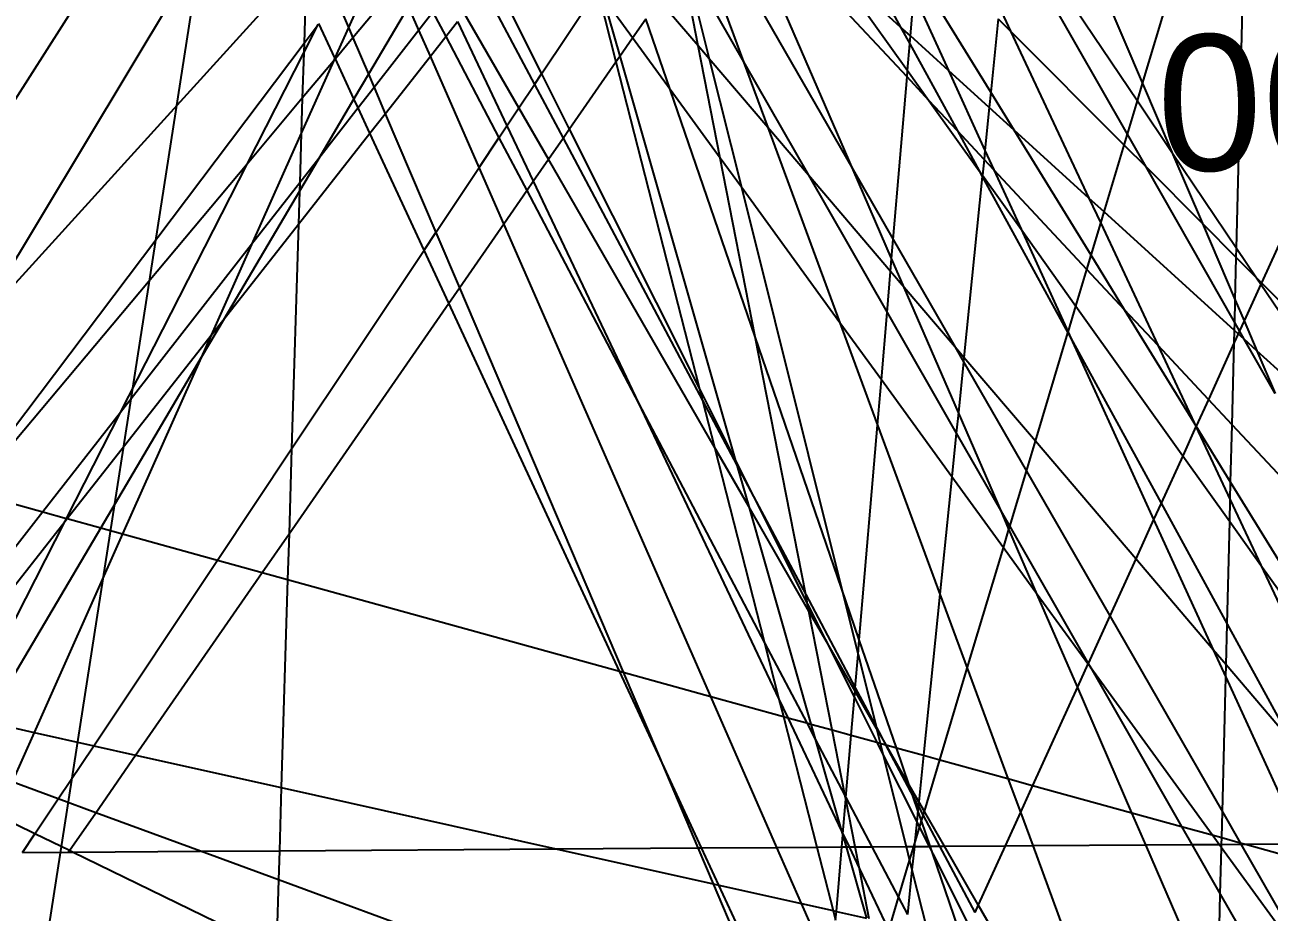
# Model space of a CAD drawing. Header units: metres. Extents: x 0 to 1324930, y 0 to 1631912.
# Drawn here: x 253732.08 to 253741.23, y 1630691.54 to 1630698.07 of the extents above; entities that cross this region are included whole.
import ezdxf
from ezdxf.enums import TextEntityAlignment as Align

# ---------------------------------------------------------------- set-up
doc = ezdxf.new("R2010")
doc.units = ezdxf.units.M
doc.header["$MEASUREMENT"] = 0
for name, color, linetype in [('A_revoir_geometrie_aberrante', 7, 'Continuous'), ('limites_parcelles', 7, 'Continuous'), ('numero_parcelle', 7, 'Continuous')]:
    doc.layers.add(name, color=color, linetype=linetype)
doc.styles.add('Style-Arial', font='arial.ttf')

msp = doc.modelspace()

# ---------------------------------------------------------------- linework, layer by layer
at = {"layer": 'A_revoir_geometrie_aberrante'}
msp.add_line((253733.98882, 1630702.58123), (0, 0), dxfattribs=at)
at = {"layer": 'limites_parcelles'}
for p, q in [((253730.79697, 1630695.62127), (253733.45162, 1630699.78124)), ((253739.40283, 1630699.73035), (253740.2993, 1630697.63557)), ((253737.67472, 1630699.59581), (253738.51978, 1630698.05114)), ((253740.2993, 1630697.63557), (253740.87558, 1630699.55717)), ((253731.70075, 1630695.82786), (253733.72407, 1630699.19429)), ((253740.99029, 1630696.42587), (253741.05883, 1630699.15644)), ((253738.17215, 1630697.0001), (253737.2883, 1630699.03829)), ((253738.56697, 1630697.68417), (253737.29372, 1630699.04611)), ((253739.31906, 1630698.90519), (253740.26098, 1630697.50781)), ((253737.13072, 1630698.81094), (253738.17215, 1630697.0001)), ((253740.18752, 1630697.26283), (253739.30875, 1630698.80356)), ((253737.03882, 1630698.67835), (253737.36465, 1630697.79539)), ((253734.71601, 1630698.62469), (253734.45908, 1630698.04852)), ((253737.03053, 1630697.91354), (253736.91543, 1630698.50031)), ((253736.93465, 1630698.52805), (253737.11227, 1630697.81774)), ((253736.94019, 1630698.53604), (253737.36465, 1630697.79539)), ((253738.01603, 1630698.50869), (253738.57101, 1630697.73179)), ((253738.51978, 1630698.05114), (253738.01603, 1630698.50869)), ((253739.18361, 1630697.57094), (253738.63317, 1630698.46555)), ((253731.70075, 1630695.82786), (253734.07452, 1630698.43929)), ((253734.82719, 1630698.37103), (253734.49198, 1630697.97132)), ((253735.5209, 1630698.42067), (253735.87939, 1630697.70631)), ((253734.14341, 1630698.29088), (253734.13243, 1630697.93117)), ((253735.45217, 1630698.33322), (253735.82726, 1630697.62815)), ((253735.87939, 1630697.70631), (253736.29062, 1630698.323)), ((253736.29062, 1630698.323), (253736.42602, 1630697.7942)), ((253738.59247, 1630697.98512), (253738.61793, 1630698.28572)), ((253738.61793, 1630698.28572), (253738.87113, 1630697.73203)), ((253734.3732, 1630698.25004), (253734.45908, 1630698.04852)), ((253734.90105, 1630698.2025), (253734.60621, 1630697.70325)), ((253734.97762, 1630698.02781), (253734.90105, 1630698.2025)), ((253736.33071, 1630698.272), (253736.45535, 1630697.83652)), ((253736.54909, 1630697.97176), (253736.33071, 1630698.272)), ((253737.03053, 1630697.91354), (253736.74263, 1630698.251)), ((253739.24703, 1630698.19563), (253739.32923, 1630698.02025)), ((253735.08079, 1630698.15992), (253734.97762, 1630698.02781)), ((253735.08079, 1630698.15992), (253735.17511, 1630697.98064)), ((253735.71311, 1630697.45697), (253735.31132, 1630698.15397)), ((253736.54909, 1630697.97176), (253736.6463, 1630698.11202)), ((253736.82485, 1630697.59264), (253736.6463, 1630698.11202)), ((253739.23846, 1630698.11125), (253739.18361, 1630697.57094)), ((253739.23846, 1630698.11125), (253739.32923, 1630698.02025)), ((253734.13025, 1630697.8601), (253734.23732, 1630698.07008)), ((253734.13243, 1630697.93117), (253734.23732, 1630698.07008)), ((253734.35953, 1630697.82528), (253734.24263, 1630698.07712)), ((253734.45908, 1630698.04852), (253734.35953, 1630697.82528)), ((253734.45908, 1630698.04852), (253734.49198, 1630697.97132)), ((253734.97762, 1630698.02781), (253734.64786, 1630697.60553)), ((253735.0616, 1630697.8362), (253734.97762, 1630698.02781)), ((253735.17511, 1630697.98064), (253735.2616, 1630698.0907)), ((253735.2616, 1630698.0907), (253735.62504, 1630697.3249)), ((253738.51978, 1630698.05114), (253738.58756, 1630697.92725)), ((253738.59247, 1630697.98512), (253738.51978, 1630698.05114)), ((253739.32923, 1630698.02025), (253739.90397, 1630696.79393)), ((253739.32923, 1630698.02025), (253740.16375, 1630697.1836)), ((253731.64933, 1630694.64262), (253734.13243, 1630697.93117)), ((253734.13243, 1630697.93117), (253734.13025, 1630697.8601)), ((253734.49198, 1630697.97132), (253734.36309, 1630697.81762)), ((253734.49198, 1630697.97132), (253734.60621, 1630697.70325)), ((253735.0616, 1630697.8362), (253735.17511, 1630697.98064)), ((253735.17511, 1630697.98064), (253735.56637, 1630697.23691)), ((253736.45535, 1630697.83652), (253736.54909, 1630697.97176)), ((253736.82485, 1630697.59264), (253736.54909, 1630697.97176)), ((253737.1927, 1630697.08691), (253737.03053, 1630697.91354)), ((253737.11227, 1630697.81774), (253737.03053, 1630697.91354)), ((253738.57101, 1630697.73179), (253738.58756, 1630697.92725)), ((253738.58756, 1630697.92725), (253738.59247, 1630697.98512)), ((253738.58756, 1630697.92725), (253738.93721, 1630697.28814)), ((253738.87113, 1630697.73203), (253738.59247, 1630697.98512)), ((253733.7139, 1630697.04351), (253734.13025, 1630697.8601)), ((253734.13025, 1630697.8601), (253734.12011, 1630697.52789)), ((253734.35953, 1630697.82528), (253734.3482, 1630697.79987)), ((253734.36309, 1630697.81762), (253734.3482, 1630697.79987)), ((253734.36309, 1630697.81762), (253734.35953, 1630697.82528)), ((253734.49981, 1630697.52308), (253734.36309, 1630697.81762)), ((253734.7296, 1630697.41372), (253735.0616, 1630697.8362)), ((253735.42028, 1630697.01785), (253735.0616, 1630697.8362)), ((253736.42602, 1630697.7942), (253736.45535, 1630697.83652)), ((253736.45535, 1630697.83652), (253737.30662, 1630694.86229)), ((253737.11227, 1630697.81774), (253737.34861, 1630696.87255)), ((253737.54249, 1630697.31346), (253737.11227, 1630697.81774)), ((253734.3482, 1630697.79987), (253734.11225, 1630697.27076)), ((253734.3482, 1630697.79987), (253734.12011, 1630697.52789)), ((253736.08337, 1630697.29983), (253736.42602, 1630697.7942)), ((253736.42602, 1630697.7942), (253737.04141, 1630695.39076)), ((253737.36465, 1630697.79539), (253737.54249, 1630697.31346)), ((253737.36465, 1630697.79539), (253737.84211, 1630696.96227)), ((253738.56697, 1630697.68417), (253738.57101, 1630697.73179)), ((253738.57101, 1630697.73179), (253738.72831, 1630697.51159)), ((253738.87113, 1630697.73203), (253739.14023, 1630697.14355)), ((253739.17221, 1630697.45857), (253738.87113, 1630697.73203)), ((253734.60621, 1630697.70325), (253734.49981, 1630697.52308)), ((253734.60621, 1630697.70325), (253734.64786, 1630697.60553)), ((253735.82726, 1630697.62815), (253735.87939, 1630697.70631)), ((253735.87939, 1630697.70631), (253736.08337, 1630697.29983)), ((253738.46577, 1630696.48955), (253738.56697, 1630697.68417)), ((253738.72831, 1630697.51159), (253738.56697, 1630697.68417)), ((253740.26098, 1630697.50781), (253740.2993, 1630697.63557)), ((253740.2993, 1630697.63557), (253740.51567, 1630697.12998)), ((253734.64786, 1630697.60553), (253734.531, 1630697.45589)), ((253734.64786, 1630697.60553), (253734.7296, 1630697.41372)), ((253735.71311, 1630697.45697), (253735.82726, 1630697.62815)), ((253735.82726, 1630697.62815), (253736.03729, 1630697.23335)), ((253737.45054, 1630695.77251), (253736.82485, 1630697.59264)), ((253737.1927, 1630697.08691), (253736.82485, 1630697.59264)), ((253739.18361, 1630697.57094), (253739.17221, 1630697.45857)), ((253739.3548, 1630697.29273), (253739.18361, 1630697.57094)), ((253734.12011, 1630697.52789), (253733.7139, 1630697.04351)), ((253734.12011, 1630697.52789), (253734.11225, 1630697.27076)), ((253734.49981, 1630697.52308), (253734.24026, 1630697.08359)), ((253734.531, 1630697.45589), (253734.24026, 1630697.08359)), ((253734.531, 1630697.45589), (253734.49981, 1630697.52308)), ((253734.61705, 1630697.2705), (253734.531, 1630697.45589)), ((253735.62504, 1630697.3249), (253735.71311, 1630697.45697)), ((253735.93068, 1630697.07954), (253735.71311, 1630697.45697)), ((253738.72831, 1630697.51159), (253739.09837, 1630696.99356)), ((253738.93721, 1630697.28814), (253738.72831, 1630697.51159)), ((253739.17221, 1630697.45857), (253739.14023, 1630697.14355)), ((253739.3548, 1630697.29273), (253739.17221, 1630697.45857)), ((253740.18752, 1630697.26283), (253740.26098, 1630697.50781)), ((253740.26098, 1630697.50781), (253740.51567, 1630697.12998)), ((253734.61705, 1630697.2705), (253734.7296, 1630697.41372)), ((253734.7296, 1630697.41372), (253735.10182, 1630696.54028)), ((253734.11225, 1630697.27076), (253733.74728, 1630696.45231)), ((253734.09183, 1630696.60215), (253734.61705, 1630697.2705)), ((253734.11225, 1630697.27076), (253734.10109, 1630696.90538)), ((253735.01584, 1630696.41135), (253734.61705, 1630697.2705)), ((253735.56637, 1630697.23691), (253735.62504, 1630697.3249)), ((253735.62504, 1630697.3249), (253735.81838, 1630696.91751)), ((253736.03729, 1630697.23335), (253736.08337, 1630697.29983)), ((253736.08337, 1630697.29983), (253737.04141, 1630695.39076)), ((253737.54249, 1630697.31346), (253738.07239, 1630695.87748)), ((253737.84211, 1630696.96227), (253737.54249, 1630697.31346)), ((253738.93721, 1630697.28814), (253739.09837, 1630696.99356)), ((253739.13358, 1630697.07809), (253738.93721, 1630697.28814)), ((253739.92067, 1630696.37304), (253739.3548, 1630697.29273)), ((253739.90397, 1630696.79393), (253739.3548, 1630697.29273)), ((253735.42028, 1630697.01785), (253735.56637, 1630697.23691)), ((253735.56637, 1630697.23691), (253735.77063, 1630696.84862)), ((253735.93068, 1630697.07954), (253736.03729, 1630697.23335)), ((253736.03729, 1630697.23335), (253737.06357, 1630695.30422)), ((253740.0163, 1630696.69191), (253740.16375, 1630697.1836)), ((253740.16375, 1630697.1836), (253740.18752, 1630697.26283)), ((253740.16375, 1630697.1836), (253740.32479, 1630697.02215)), ((253740.32479, 1630697.02215), (253740.18752, 1630697.26283)), ((253737.45054, 1630695.77251), (253737.1927, 1630697.08691)), ((253737.34861, 1630696.87255), (253737.1927, 1630697.08691)), ((253739.14023, 1630697.14355), (253739.13358, 1630697.07809)), ((253739.14023, 1630697.14355), (253739.20518, 1630697.0015)), ((253740.51567, 1630697.12998), (253740.73992, 1630696.60597)), ((253740.51567, 1630697.12998), (253740.99029, 1630696.42587)), ((253733.7139, 1630697.04351), (253731.69086, 1630694.63115)), ((253732.78265, 1630695.21705), (253733.7139, 1630697.04351)), ((253734.24026, 1630697.08359), (253734.09924, 1630696.8448)), ((253734.24026, 1630697.08359), (253734.10109, 1630696.90538)), ((253735.10182, 1630696.54028), (253735.42028, 1630697.01785)), ((253735.60144, 1630696.60452), (253735.42028, 1630697.01785)), ((253735.81838, 1630696.91751), (253735.93068, 1630697.07954)), ((253737.15107, 1630694.96246), (253735.93068, 1630697.07954)), ((253738.45397, 1630696.35022), (253738.17215, 1630697.0001)), ((253738.17215, 1630697.0001), (253738.46577, 1630696.48955)), ((253739.09837, 1630696.99356), (253739.12083, 1630696.95251)), ((253739.09837, 1630696.99356), (253739.12169, 1630696.96092)), ((253739.13358, 1630697.07809), (253739.12169, 1630696.96092)), ((253739.20518, 1630697.0015), (253739.13358, 1630697.07809)), ((253739.20518, 1630697.0015), (253739.40527, 1630696.56395)), ((253739.88959, 1630696.26941), (253739.20518, 1630697.0015)), ((253740.97657, 1630695.87941), (253740.32479, 1630697.02215)), ((253740.32479, 1630697.02215), (253740.73992, 1630696.60597)), ((253741.58433, 1630697.07314), (253741.17352, 1630696.17126)), ((253734.10109, 1630696.90538), (253733.74728, 1630696.45231)), ((253734.10109, 1630696.90538), (253734.09924, 1630696.8448)), ((253735.77063, 1630696.84862), (253735.81838, 1630696.91751)), ((253735.81838, 1630696.91751), (253736.59268, 1630695.28601)), ((253737.84211, 1630696.96227), (253738.42034, 1630695.9533)), ((253738.44586, 1630696.25459), (253737.84211, 1630696.96227)), ((253739.12083, 1630696.95251), (253738.98574, 1630695.62178)), ((253739.12169, 1630696.96092), (253739.12083, 1630696.95251)), ((253739.12083, 1630696.95251), (253739.74971, 1630695.80299)), ((253739.12169, 1630696.96092), (253739.40527, 1630696.56395)), ((253734.09924, 1630696.8448), (253733.54499, 1630695.90629)), ((253734.09924, 1630696.8448), (253734.09183, 1630696.60215)), ((253735.60144, 1630696.60452), (253735.77063, 1630696.84862)), ((253735.77063, 1630696.84862), (253736.59268, 1630695.28601)), ((253737.34861, 1630696.87255), (253738.08563, 1630693.92507)), ((253738.07239, 1630695.87748), (253737.34861, 1630696.87255)), ((253739.90397, 1630696.79393), (253739.99113, 1630696.60797)), ((253740.0163, 1630696.69191), (253739.90397, 1630696.79393)), ((253739.99113, 1630696.60797), (253740.0163, 1630696.69191)), ((253740.9751, 1630695.82106), (253740.0163, 1630696.69191)), ((253733.54499, 1630695.90629), (253734.09183, 1630696.60215)), ((253734.09183, 1630696.60215), (253734.04137, 1630694.95004)), ((253735.01584, 1630696.41135), (253735.10182, 1630696.54028)), ((253735.10182, 1630696.54028), (253735.2751, 1630696.13367)), ((253735.2751, 1630696.13367), (253735.60144, 1630696.60452)), ((253737.1243, 1630693.13003), (253735.60144, 1630696.60452)), ((253739.40527, 1630696.56395), (253739.75111, 1630695.80764)), ((253739.40527, 1630696.56395), (253739.8086, 1630695.99934)), ((253739.92067, 1630696.37304), (253739.99113, 1630696.60797)), ((253739.99113, 1630696.60797), (253740.41138, 1630695.71128)), ((253740.73992, 1630696.60597), (253740.98068, 1630696.04338)), ((253740.73992, 1630696.60597), (253740.98855, 1630696.35671)), ((253733.74728, 1630696.45231), (253732.78265, 1630695.21705)), ((253733.74728, 1630696.45231), (253733.44976, 1630695.78511)), ((253738.45397, 1630696.35022), (253738.46577, 1630696.48955)), ((253738.46577, 1630696.48955), (253738.92159, 1630695.69698)), ((253734.04137, 1630694.95004), (253735.01584, 1630696.41135)), ((253735.19702, 1630696.02103), (253735.01584, 1630696.41135)), ((253739.88959, 1630696.26941), (253739.92067, 1630696.37304)), ((253740.16703, 1630695.97265), (253739.92067, 1630696.37304)), ((253740.98068, 1630696.04338), (253740.98855, 1630696.35671)), ((253740.98855, 1630696.35671), (253740.99029, 1630696.42587)), ((253740.98855, 1630696.35671), (253741.1377, 1630696.20718)), ((253740.99029, 1630696.42587), (253741.1377, 1630696.20718)), ((253738.44586, 1630696.25459), (253738.45397, 1630696.35022)), ((253738.54669, 1630696.13641), (253738.45397, 1630696.35022)), ((253739.8086, 1630695.99934), (253739.88959, 1630696.26941)), ((253740.16703, 1630695.97265), (253739.88959, 1630696.26941)), ((253738.42034, 1630695.9533), (253738.44586, 1630696.25459)), ((253738.54669, 1630696.13641), (253738.44586, 1630696.25459)), ((253741.1377, 1630696.20718), (253741.16884, 1630696.16098)), ((253741.1377, 1630696.20718), (253741.17352, 1630696.17126)), ((253741.17352, 1630696.17126), (253741.16884, 1630696.16098)), ((253741.17352, 1630696.17126), (253741.60215, 1630695.74155)), ((253735.19702, 1630696.02103), (253735.2751, 1630696.13367)), ((253735.2751, 1630696.13367), (253736.47915, 1630693.30827)), ((253738.94479, 1630695.21838), (253738.54669, 1630696.13641)), ((253738.92159, 1630695.69698), (253738.54669, 1630696.13641)), ((253741.16884, 1630696.16098), (253741.04588, 1630695.89104)), ((253741.16884, 1630696.16098), (253741.6052, 1630695.51363)), ((253734.02231, 1630694.32617), (253735.19702, 1630696.02103)), ((253736.45285, 1630693.31554), (253735.19702, 1630696.02103)), ((253739.75111, 1630695.80764), (253739.8086, 1630695.99934)), ((253739.8086, 1630695.99934), (253740.59424, 1630694.89955)), ((253740.97657, 1630695.87941), (253740.98068, 1630696.04338)), ((253740.98068, 1630696.04338), (253741.04588, 1630695.89104)), ((253733.54499, 1630695.90629), (253733.37681, 1630695.62151)), ((253733.44976, 1630695.78511), (253733.54499, 1630695.90629)), ((253738.37829, 1630695.45692), (253738.42034, 1630695.9533)), ((253738.42034, 1630695.9533), (253738.92925, 1630695.06531)), ((253740.67839, 1630695.14156), (253740.16703, 1630695.97265)), ((253740.41138, 1630695.71128), (253740.16703, 1630695.97265)), ((253738.07239, 1630695.87748), (253738.35015, 1630695.12477)), ((253738.37829, 1630695.45692), (253738.07239, 1630695.87748)), ((253739.74971, 1630695.80299), (253739.75111, 1630695.80764)), ((253739.75111, 1630695.80764), (253739.7712, 1630695.76372)), ((253740.97284, 1630695.73069), (253740.9751, 1630695.82106)), ((253740.9751, 1630695.82106), (253740.97657, 1630695.87941)), ((253741.00262, 1630695.79607), (253740.9751, 1630695.82106)), ((253741.01216, 1630695.81701), (253740.97657, 1630695.87941)), ((253741.01216, 1630695.81701), (253741.00262, 1630695.79607)), ((253741.04588, 1630695.89104), (253741.01216, 1630695.81701)), ((253741.0472, 1630695.75558), (253741.01216, 1630695.81701)), ((253741.04588, 1630695.89104), (253741.13987, 1630695.6714)), ((253732.39094, 1630694.43774), (253733.44976, 1630695.78511)), ((253733.44976, 1630695.78511), (253733.37681, 1630695.62151)), ((253737.82213, 1630693.87831), (253737.45054, 1630695.77251)), ((253738.08563, 1630693.92507), (253737.45054, 1630695.77251)), ((253739.5108, 1630695.00634), (253739.74971, 1630695.80299)), ((253739.74971, 1630695.80299), (253739.7712, 1630695.76372)), ((253739.7712, 1630695.76372), (253740.38072, 1630694.43079)), ((253739.7712, 1630695.76372), (253740.43511, 1630694.55018)), ((253740.97284, 1630695.73069), (253740.78295, 1630695.31383)), ((253740.95768, 1630695.12693), (253740.97284, 1630695.73069)), ((253741.00262, 1630695.79607), (253740.97284, 1630695.73069)), ((253741.0472, 1630695.75558), (253741.00262, 1630695.79607)), ((253741.27411, 1630695.35774), (253741.0472, 1630695.75558)), ((253741.13987, 1630695.6714), (253741.0472, 1630695.75558)), ((253733.37681, 1630695.62151), (253732.63749, 1630694.36962)), ((253733.37681, 1630695.62151), (253732.7987, 1630694.32508)), ((253738.92159, 1630695.69698), (253738.9826, 1630695.59089)), ((253738.98574, 1630695.62178), (253738.92159, 1630695.69698)), ((253738.98574, 1630695.62178), (253738.9826, 1630695.59089)), ((253739.5108, 1630695.00634), (253738.98574, 1630695.62178)), ((253740.41138, 1630695.71128), (253740.67839, 1630695.14156)), ((253740.78295, 1630695.31383), (253740.41138, 1630695.71128)), ((253741.13987, 1630695.6714), (253741.27411, 1630695.35774)), ((253741.60878, 1630695.2455), (253741.13987, 1630695.6714)), ((253738.9826, 1630695.59089), (253738.94479, 1630695.21838)), ((253738.9826, 1630695.59089), (253739.44499, 1630694.78688)), ((253738.35015, 1630695.12477), (253738.37829, 1630695.45692)), ((253738.89665, 1630694.74425), (253738.37829, 1630695.45692)), ((253737.04141, 1630695.39076), (253737.06357, 1630695.30422)), ((253737.04141, 1630695.39076), (253737.30662, 1630694.86229)), ((253736.59268, 1630695.28601), (253737.62538, 1630693.11005)), ((253736.59268, 1630695.28601), (253737.51916, 1630693.52489)), ((253737.06357, 1630695.30422), (253737.15107, 1630694.96246)), ((253737.06357, 1630695.30422), (253737.31587, 1630694.82996)), ((253740.78295, 1630695.31383), (253740.69338, 1630695.1172)), ((253740.95768, 1630695.12693), (253740.78295, 1630695.31383)), ((253732.78265, 1630695.21705), (253732.21255, 1630694.48702)), ((253732.386, 1630694.4391), (253732.78265, 1630695.21705)), ((253738.94479, 1630695.21838), (253738.92925, 1630695.06531)), ((253739.26589, 1630694.47789), (253738.94479, 1630695.21838)), ((253738.21631, 1630693.54492), (253738.35015, 1630695.12477)), ((253738.35015, 1630695.12477), (253738.80904, 1630693.88122)), ((253740.69162, 1630695.11333), (253740.59424, 1630694.89955)), ((253740.67839, 1630695.14156), (253740.69162, 1630695.11333)), ((253740.69338, 1630695.1172), (253740.67839, 1630695.14156)), ((253740.69338, 1630695.1172), (253740.69162, 1630695.11333)), ((253740.69162, 1630695.11333), (253740.94383, 1630694.5752)), ((253740.94708, 1630694.70487), (253740.69338, 1630695.1172)), ((253740.94708, 1630694.70487), (253740.95768, 1630695.12693)), ((253741.61985, 1630694.41863), (253740.95768, 1630695.12693)), ((253738.92925, 1630695.06531), (253738.89665, 1630694.74425)), ((253738.92925, 1630695.06531), (253739.26589, 1630694.47789)), ((253739.44499, 1630694.78688), (253739.5108, 1630695.00634)), ((253740.24884, 1630694.14127), (253739.5108, 1630695.00634)), ((253733.49613, 1630694.1324), (253734.04137, 1630694.95004)), ((253734.04137, 1630694.95004), (253734.02231, 1630694.32617)), ((253737.15107, 1630694.96246), (253737.51916, 1630693.52489)), ((253737.40306, 1630694.52533), (253737.15107, 1630694.96246)), ((253740.59424, 1630694.89955), (253740.43511, 1630694.55018)), ((253740.59424, 1630694.89955), (253740.93983, 1630694.41578)), ((253737.30662, 1630694.86229), (253737.31587, 1630694.82996)), ((253737.30662, 1630694.86229), (253737.43885, 1630694.59879)), ((253737.31587, 1630694.82996), (253737.40306, 1630694.52533)), ((253737.31587, 1630694.82996), (253737.43885, 1630694.59879)), ((253738.89665, 1630694.74425), (253738.80904, 1630693.88122)), ((253739.27586, 1630694.22291), (253738.89665, 1630694.74425)), ((253739.32263, 1630694.37889), (253739.44499, 1630694.78688)), ((253739.44499, 1630694.78688), (253740.05766, 1630693.72157)), ((253731.69086, 1630694.63115), (253732.21255, 1630694.48702)), ((253740.94383, 1630694.5752), (253740.94708, 1630694.70487)), ((253741.63088, 1630693.59353), (253740.94708, 1630694.70487)), ((253737.40306, 1630694.52533), (253737.86064, 1630692.9266)), ((253737.84592, 1630693.75708), (253737.40306, 1630694.52533)), ((253737.43885, 1630694.59879), (253737.83608, 1630693.80724)), ((253737.43885, 1630694.59879), (253737.82213, 1630693.87831)), ((253740.43511, 1630694.55018), (253740.38072, 1630694.43079)), ((253740.43511, 1630694.55018), (253740.92091, 1630693.6622)), ((253740.93983, 1630694.41578), (253740.94383, 1630694.5752)), ((253740.94383, 1630694.5752), (253741.16871, 1630694.09538)), ((253732.21255, 1630694.48702), (253731.12411, 1630693.09322)), ((253732.21255, 1630694.48702), (253732.386, 1630694.4391)), ((253732.37489, 1630694.41731), (253732.386, 1630694.4391)), ((253732.37489, 1630694.41731), (253732.39094, 1630694.43774)), ((253732.386, 1630694.4391), (253732.39094, 1630694.43774)), ((253732.39094, 1630694.43774), (253732.63749, 1630694.36962)), ((253739.31699, 1630694.36007), (253739.26589, 1630694.47789)), ((253739.26589, 1630694.47789), (253739.32263, 1630694.37889)), ((253731.30302, 1630693.05334), (253732.37489, 1630694.41731)), ((253731.64102, 1630692.97799), (253732.37489, 1630694.41731)), ((253732.63749, 1630694.36962), (253731.79532, 1630692.94359)), ((253732.63749, 1630694.36962), (253732.7987, 1630694.32508)), ((253739.27586, 1630694.22291), (253739.31699, 1630694.36007)), ((253739.31699, 1630694.36007), (253739.32263, 1630694.37889)), ((253739.525, 1630693.88038), (253739.31699, 1630694.36007)), ((253739.32263, 1630694.37889), (253739.89898, 1630693.37321)), ((253740.38072, 1630694.43079), (253740.24884, 1630694.14127)), ((253740.38072, 1630694.43079), (253740.81839, 1630693.47368)), ((253740.92091, 1630693.6622), (253740.93983, 1630694.41578)), ((253740.93983, 1630694.41578), (253741.16871, 1630694.09538)), ((253732.7987, 1630694.32508), (253732.14763, 1630692.86505)), ((253732.7987, 1630694.32508), (253733.49613, 1630694.1324)), ((253733.82503, 1630694.04154), (253734.02231, 1630694.32617)), ((253734.02231, 1630694.32617), (253734.01204, 1630693.98987)), ((253739.01004, 1630693.33654), (253739.27586, 1630694.22291)), ((253739.525, 1630693.88038), (253739.27586, 1630694.22291)), ((253732.58585, 1630692.76736), (253733.49613, 1630694.1324)), ((253733.49613, 1630694.1324), (253733.82503, 1630694.04154)), ((253740.24884, 1630694.14127), (253740.05766, 1630693.72157)), ((253740.81839, 1630693.47368), (253740.24884, 1630694.14127)), ((253741.16871, 1630694.09538), (253741.63755, 1630693.09501)), ((253741.16871, 1630694.09538), (253741.63286, 1630693.44563)), ((253732.89425, 1630692.69861), (253733.82503, 1630694.04154)), ((253733.82503, 1630694.04154), (253734.01204, 1630693.98987)), ((253734.01204, 1630693.98987), (253733.96531, 1630692.45984)), ((253734.01204, 1630693.98987), (253736.45285, 1630693.31554)), ((253738.08563, 1630693.92507), (253738.2073, 1630693.4385)), ((253738.21631, 1630693.54492), (253738.08563, 1630693.92507)), ((253737.83608, 1630693.80724), (253737.82213, 1630693.87831)), ((253737.82213, 1630693.87831), (253738.18653, 1630693.19334)), ((253737.84592, 1630693.75708), (253737.83608, 1630693.80724)), ((253737.83608, 1630693.80724), (253737.96435, 1630693.55163)), ((253738.80904, 1630693.88122), (253738.6889, 1630692.69777)), ((253738.80904, 1630693.88122), (253739.01004, 1630693.33654)), ((253739.82007, 1630693.19996), (253739.525, 1630693.88038)), ((253739.89703, 1630693.36891), (253739.525, 1630693.88038)), ((253738.01733, 1630692.88331), (253737.84592, 1630693.75708)), ((253737.96435, 1630693.55163), (253737.84592, 1630693.75708)), ((253740.05766, 1630693.72157), (253739.89898, 1630693.37321)), ((253740.05766, 1630693.72157), (253740.88623, 1630692.28084)), ((253740.91338, 1630693.36234), (253740.92091, 1630693.6622)), ((253740.92091, 1630693.6622), (253741.39165, 1630692.80174)), ((253737.51916, 1630693.52489), (253737.62538, 1630693.11005)), ((253737.51916, 1630693.52489), (253737.82935, 1630692.93524)), ((253737.96435, 1630693.55163), (253738.18041, 1630693.12109)), ((253738.18452, 1630693.16968), (253737.96435, 1630693.55163)), ((253738.2073, 1630693.4385), (253738.21631, 1630693.54492)), ((253738.4885, 1630692.75314), (253738.21631, 1630693.54492)), ((253738.18653, 1630693.19334), (253738.2073, 1630693.4385)), ((253738.2073, 1630693.4385), (253738.34139, 1630692.90225)), ((253740.81839, 1630693.47368), (253740.91109, 1630693.27097)), ((253740.91338, 1630693.36234), (253740.81839, 1630693.47368)), ((253738.80856, 1630692.66472), (253739.01004, 1630693.33654)), ((253739.01004, 1630693.33654), (253739.30897, 1630692.52647)), ((253739.89703, 1630693.36891), (253739.82007, 1630693.19996)), ((253739.89898, 1630693.37321), (253739.89703, 1630693.36891)), ((253739.91788, 1630693.34024), (253739.89703, 1630693.36891)), ((253739.89898, 1630693.37321), (253739.91788, 1630693.34024)), ((253739.91788, 1630693.34024), (253740.58653, 1630692.17351)), ((253740.81178, 1630692.11128), (253739.91788, 1630693.34024)), ((253740.91109, 1630693.27097), (253740.91338, 1630693.36234)), ((253741.39165, 1630692.80174), (253740.91338, 1630693.36234)), ((253736.73612, 1630692.70527), (253736.45285, 1630693.31554)), ((253736.45285, 1630693.31554), (253736.47915, 1630693.30827)), ((253736.47915, 1630693.30827), (253736.73612, 1630692.70527)), ((253736.47915, 1630693.30827), (253737.1243, 1630693.13003)), ((253740.88623, 1630692.28084), (253740.91109, 1630693.27097)), ((253740.91109, 1630693.27097), (253741.47112, 1630692.04626)), ((253738.18041, 1630693.12109), (253738.18452, 1630693.16968)), ((253738.18452, 1630693.16968), (253738.18653, 1630693.19334)), ((253738.34346, 1630692.89397), (253738.18452, 1630693.16968)), ((253738.18653, 1630693.19334), (253738.34139, 1630692.90225)), ((253739.82007, 1630693.19996), (253739.49045, 1630692.47633)), ((253740.22144, 1630692.27437), (253739.82007, 1630693.19996)), ((253737.61067, 1630692.02037), (253737.1243, 1630693.13003)), ((253737.1243, 1630693.13003), (253737.65801, 1630692.98258)), ((253737.62538, 1630693.11005), (253737.65801, 1630692.98258)), ((253737.62538, 1630693.11005), (253737.69007, 1630692.97372)), ((253738.157, 1630692.84473), (253738.18041, 1630693.12109)), ((253738.18041, 1630693.12109), (253738.34519, 1630692.79273)), ((253737.65801, 1630692.98258), (253737.90388, 1630692.02233)), ((253737.65801, 1630692.98258), (253737.69007, 1630692.97372)), ((253737.69007, 1630692.97372), (253738.0858, 1630692.1399)), ((253737.69007, 1630692.97372), (253737.82935, 1630692.93524)), ((253731.79532, 1630692.94359), (253732.14763, 1630692.86505)), ((253737.82935, 1630692.93524), (253737.89254, 1630692.81514)), ((253737.82935, 1630692.93524), (253737.86064, 1630692.9266)), ((253737.86064, 1630692.9266), (253737.89254, 1630692.81514)), ((253737.86064, 1630692.9266), (253738.01733, 1630692.88331)), ((253738.11286, 1630692.39634), (253738.01733, 1630692.88331)), ((253738.01733, 1630692.88331), (253738.157, 1630692.84473)), ((253738.34139, 1630692.90225), (253738.34346, 1630692.89397)), ((253738.34139, 1630692.90225), (253738.37371, 1630692.84148)), ((253738.34346, 1630692.89397), (253738.37052, 1630692.78573)), ((253738.37371, 1630692.84148), (253738.34346, 1630692.89397)), ((253732.14763, 1630692.86505), (253731.98538, 1630692.50121)), ((253732.14763, 1630692.86505), (253732.58585, 1630692.76736)), ((253737.89254, 1630692.81514), (253738.0858, 1630692.1399)), ((253737.89254, 1630692.81514), (253738.11286, 1630692.39634)), ((253738.11816, 1630692.38627), (253738.157, 1630692.84473)), ((253738.157, 1630692.84473), (253738.34519, 1630692.79273)), ((253738.34519, 1630692.79273), (253738.39219, 1630692.69907)), ((253738.34519, 1630692.79273), (253738.37052, 1630692.78573)), ((253738.37052, 1630692.78573), (253738.39219, 1630692.69907)), ((253738.37052, 1630692.78573), (253738.40903, 1630692.77509)), ((253738.37371, 1630692.84148), (253738.40903, 1630692.77509)), ((253738.41254, 1630692.77412), (253738.37371, 1630692.84148)), ((253732.32514, 1630692.3764), (253732.58585, 1630692.76736)), ((253732.58585, 1630692.76736), (253732.89425, 1630692.69861)), ((253732.60075, 1630692.27516), (253732.89425, 1630692.69861)), ((253732.89425, 1630692.69861), (253733.96531, 1630692.45984)), ((253736.73612, 1630692.70527), (253737.02965, 1630692.01647)), ((253737.05576, 1630692.01665), (253736.73612, 1630692.70527)), ((253738.39219, 1630692.69907), (253738.56031, 1630692.02674)), ((253738.39219, 1630692.69907), (253738.63909, 1630692.20709)), ((253738.40903, 1630692.77509), (253738.61231, 1630692.39299)), ((253738.40903, 1630692.77509), (253738.41254, 1630692.77412)), ((253738.58285, 1630692.47869), (253738.41254, 1630692.77412)), ((253738.41254, 1630692.77412), (253738.4885, 1630692.75314)), ((253738.58285, 1630692.47869), (253738.4885, 1630692.75314)), ((253738.4885, 1630692.75314), (253738.6889, 1630692.69777)), ((253738.6889, 1630692.69777), (253738.65411, 1630692.35507)), ((253738.6889, 1630692.69777), (253738.80856, 1630692.66472)), ((253738.69462, 1630692.28479), (253738.80856, 1630692.66472)), ((253738.80856, 1630692.66472), (253739.30897, 1630692.52647)), ((253739.30897, 1630692.52647), (253739.40041, 1630692.27867)), ((253739.30897, 1630692.52647), (253739.49045, 1630692.47633)), ((253732.32514, 1630692.3764), (253731.98538, 1630692.50121)), ((253733.96531, 1630692.45984), (253733.95113, 1630691.99582)), ((253733.96531, 1630692.45984), (253735.98557, 1630692.00947)), ((253738.61231, 1630692.39299), (253738.58285, 1630692.47869)), ((253738.65411, 1630692.35507), (253738.58285, 1630692.47869)), ((253739.49045, 1630692.47633), (253739.40041, 1630692.27867)), ((253739.49045, 1630692.47633), (253740.22144, 1630692.27437)), ((253732.15382, 1630692.11948), (253732.32514, 1630692.3764)), ((253732.60075, 1630692.27516), (253732.32514, 1630692.3764)), ((253738.09555, 1630692.11936), (253738.11715, 1630692.37443)), ((253738.11715, 1630692.37443), (253738.11286, 1630692.39634)), ((253738.11286, 1630692.39634), (253738.11816, 1630692.38627)), ((253738.11715, 1630692.37443), (253738.11816, 1630692.38627)), ((253738.18586, 1630692.02423), (253738.11715, 1630692.37443)), ((253738.11816, 1630692.38627), (253738.30818, 1630692.02505)), ((253738.64755, 1630692.29047), (253738.61231, 1630692.39299)), ((253738.61231, 1630692.39299), (253738.65064, 1630692.32093)), ((253738.65411, 1630692.35507), (253738.65064, 1630692.32093)), ((253738.69462, 1630692.28479), (253738.65411, 1630692.35507)), ((253732.15382, 1630692.11948), (253731.87551, 1630692.25482)), ((253732.40738, 1630691.99617), (253732.60075, 1630692.27516)), ((253733.37175, 1630691.99194), (253732.60075, 1630692.27516)), ((253738.64755, 1630692.29047), (253738.63909, 1630692.20709)), ((253738.65064, 1630692.32093), (253738.64755, 1630692.29047)), ((253738.6736, 1630692.21469), (253738.64755, 1630692.29047)), ((253738.65064, 1630692.32093), (253738.6857, 1630692.25504)), ((253738.6736, 1630692.21469), (253738.6857, 1630692.25504)), ((253738.6857, 1630692.25504), (253738.69462, 1630692.28479)), ((253738.6857, 1630692.25504), (253738.80627, 1630692.02839)), ((253738.84229, 1630692.02863), (253738.69462, 1630692.28479)), ((253739.40041, 1630692.27867), (253739.28788, 1630692.03162)), ((253739.40041, 1630692.27867), (253739.49107, 1630692.03298)), ((253740.3237, 1630692.03856), (253740.22144, 1630692.27437)), ((253740.22144, 1630692.27437), (253740.58653, 1630692.17351)), ((253740.88149, 1630692.09202), (253740.88623, 1630692.28084)), ((253740.88623, 1630692.28084), (253741.01624, 1630692.05479)), ((253738.63909, 1630692.20709), (253738.62259, 1630692.04461)), ((253738.62259, 1630692.04461), (253738.65926, 1630692.16689)), ((253738.63909, 1630692.20709), (253738.65926, 1630692.16689)), ((253738.65926, 1630692.16689), (253738.6736, 1630692.21469)), ((253738.65926, 1630692.16689), (253738.72903, 1630692.02787)), ((253738.7378, 1630692.02793), (253738.6736, 1630692.21469)), ((253740.58653, 1630692.17351), (253740.66256, 1630692.04084)), ((253740.58653, 1630692.17351), (253740.81178, 1630692.11128)), ((253732.06291, 1630691.98316), (253732.15382, 1630692.11948)), ((253732.40738, 1630691.99617), (253732.15382, 1630692.11948)), ((253738.0858, 1630692.1399), (253738.09466, 1630692.10894)), ((253738.0858, 1630692.1399), (253738.09555, 1630692.11936)), ((253738.08743, 1630692.02357), (253738.09466, 1630692.10894)), ((253738.09466, 1630692.10894), (253738.09555, 1630692.11936)), ((253738.09466, 1630692.10894), (253738.11904, 1630692.02378)), ((253738.09555, 1630692.11936), (253738.14084, 1630692.02392)), ((253740.86204, 1630692.04218), (253740.81178, 1630692.11128)), ((253740.81178, 1630692.11128), (253740.88149, 1630692.09202)), ((253740.88025, 1630692.0423), (253740.88149, 1630692.09202)), ((253740.88149, 1630692.09202), (253741.01624, 1630692.05479)), ((253741.01624, 1630692.05479), (253741.02287, 1630692.04325)), ((253741.01624, 1630692.05479), (253741.05716, 1630692.04348)), ((253732.06291, 1630691.98316), (253732.39993, 1630691.98542)), ((253732.39993, 1630691.98542), (253732.40738, 1630691.99617)), ((253732.39993, 1630691.98542), (253732.42909, 1630691.98561)), ((253732.42909, 1630691.98561), (253732.40738, 1630691.99617)), ((253732.42909, 1630691.98561), (253733.37175, 1630691.99194)), ((253734.98312, 1630690.74356), (253732.42909, 1630691.98561)), ((253733.37175, 1630691.99194), (253733.95113, 1630691.99582)), ((253733.94459, 1630691.78151), (253733.37175, 1630691.99194)), ((253733.95113, 1630691.99582), (253733.94459, 1630691.78151)), ((253733.95113, 1630691.99582), (253735.98557, 1630692.00947)), ((253735.98557, 1630692.00947), (253737.02965, 1630692.01647)), ((253735.98557, 1630692.00947), (253737.14255, 1630691.75154)), ((253737.02965, 1630692.01647), (253737.05576, 1630692.01665)), ((253737.02965, 1630692.01647), (253737.14255, 1630691.75154)), ((253737.05576, 1630692.01665), (253737.61067, 1630692.02037)), ((253737.183, 1630691.74252), (253737.05576, 1630692.01665)), ((253737.61067, 1630692.02037), (253737.90388, 1630692.02233)), ((253737.79194, 1630691.60677), (253737.61067, 1630692.02037)), ((253737.90388, 1630692.02233), (253738.08743, 1630692.02357)), ((253737.90388, 1630692.02233), (253738.0235, 1630691.55515)), ((253738.0473, 1630691.54985), (253738.08743, 1630692.02357)), ((253738.08743, 1630692.02357), (253738.11904, 1630692.02378)), ((253738.11904, 1630692.02378), (253738.14084, 1630692.02392)), ((253738.11904, 1630692.02378), (253738.26882, 1630691.50046)), ((253738.14084, 1630692.02392), (253738.18586, 1630692.02423)), ((253738.14084, 1630692.02392), (253738.21767, 1630691.86204)), ((253738.18586, 1630692.02423), (253738.30818, 1630692.02505)), ((253738.21767, 1630691.86204), (253738.18586, 1630692.02423)), ((253738.30818, 1630692.02505), (253738.56031, 1630692.02674)), ((253738.30818, 1630692.02505), (253738.5047, 1630691.6515)), ((253738.56031, 1630692.02674), (253738.61735, 1630692.02712)), ((253738.56031, 1630692.02674), (253738.58619, 1630691.92323)), ((253738.58619, 1630691.92323), (253738.61735, 1630692.02712)), ((253738.62082, 1630692.02714), (253738.60332, 1630691.85475)), ((253738.61735, 1630692.02712), (253738.62259, 1630692.04461)), ((253738.61735, 1630692.02712), (253738.62082, 1630692.02714)), ((253738.62259, 1630692.04461), (253738.62082, 1630692.02714)), ((253738.62082, 1630692.02714), (253738.72903, 1630692.02787)), ((253738.72903, 1630692.02787), (253738.7378, 1630692.02793)), ((253738.72903, 1630692.02787), (253738.75696, 1630691.97221)), ((253738.7378, 1630692.02793), (253738.80627, 1630692.02839)), ((253738.75696, 1630691.97221), (253738.7378, 1630692.02793)), ((253738.9731, 1630691.34346), (253738.75696, 1630691.97221)), ((253738.75696, 1630691.97221), (253739.02108, 1630691.4459)), ((253738.80627, 1630692.02839), (253738.84229, 1630692.02863)), ((253738.80627, 1630692.02839), (253739.06493, 1630691.54217)), ((253738.84229, 1630692.02863), (253739.28788, 1630692.03162)), ((253739.09043, 1630691.59816), (253738.84229, 1630692.02863)), ((253739.28788, 1630692.03162), (253739.09043, 1630691.59816)), ((253739.28788, 1630692.03162), (253739.49107, 1630692.03298)), ((253739.49107, 1630692.03298), (253740.3237, 1630692.03856)), ((253739.49107, 1630692.03298), (253739.81475, 1630691.15583)), ((253740.3237, 1630692.03856), (253740.66256, 1630692.04084)), ((253740.80192, 1630690.93576), (253740.3237, 1630692.03856)), ((253740.66256, 1630692.04084), (253740.86204, 1630692.04218)), ((253740.66256, 1630692.04084), (253740.87108, 1630691.677)), ((253740.86204, 1630692.04218), (253740.88025, 1630692.0423)), ((253740.87964, 1630692.01799), (253740.86204, 1630692.04218)), ((253740.87108, 1630691.677), (253740.87964, 1630692.01799)), ((253740.87964, 1630692.01799), (253740.88025, 1630692.0423)), ((253741.63335, 1630690.98176), (253740.87964, 1630692.01799)), ((253740.88025, 1630692.0423), (253741.02287, 1630692.04325)), ((253741.02287, 1630692.04325), (253741.05716, 1630692.04348)), ((253741.02287, 1630692.04325), (253741.63335, 1630690.98176)), ((253741.05716, 1630692.04348), (253741.47112, 1630692.04626)), ((253741.05716, 1630692.04348), (253741.53244, 1630691.91218)), ((253738.5047, 1630691.6515), (253738.58619, 1630691.92323)), ((253738.58619, 1630691.92323), (253738.60332, 1630691.85475)), ((253733.94459, 1630691.78151), (253733.93233, 1630691.3801)), ((253737.57047, 1630690.44955), (253733.94459, 1630691.78151)), ((253738.28951, 1630691.49585), (253738.21767, 1630691.86204)), ((253738.21767, 1630691.86204), (253738.40352, 1630691.47043)), ((253738.60332, 1630691.85475), (253738.57007, 1630691.52724)), ((253738.60332, 1630691.85475), (253738.71688, 1630691.40058)), ((253737.14255, 1630691.75154), (253737.70386, 1630690.4344)), ((253737.14255, 1630691.75154), (253737.183, 1630691.74252)), ((253737.79501, 1630690.42404), (253737.183, 1630691.74252)), ((253737.183, 1630691.74252), (253737.79194, 1630691.60677)), ((253738.00998, 1630691.10931), (253737.79194, 1630691.60677)), ((253737.79194, 1630691.60677), (253738.0235, 1630691.55515)), ((253738.44746, 1630691.46064), (253738.5047, 1630691.6515)), ((253738.5047, 1630691.6515), (253738.57007, 1630691.52724)), ((253739.09043, 1630691.59816), (253739.06493, 1630691.54217)), ((253739.27621, 1630691.27589), (253739.09043, 1630691.59816)), ((253740.85219, 1630690.92456), (253740.87108, 1630691.677)), ((253740.87108, 1630691.677), (253741.36823, 1630690.80952)), ((253738.0235, 1630691.55515), (253738.04172, 1630691.48399)), ((253738.0235, 1630691.55515), (253738.0473, 1630691.54985)), ((253738.04172, 1630691.48399), (253738.0473, 1630691.54985)), ((253738.0473, 1630691.54985), (253738.26882, 1630691.50046))]:
    msp.add_line(p, q, dxfattribs=at)

# ---------------------------------------------------------------- texts
at = {"layer": 'numero_parcelle', "color": 5, "lineweight": 0, "style": 'Style-Arial'}
msp.add_text('00937', height=1, rotation=1.13223, dxfattribs=at).set_placement((253740.39386, 1630697.98792, 22.11556), align=Align.TOP_LEFT)

doc.saveas('drawing.dxf')
